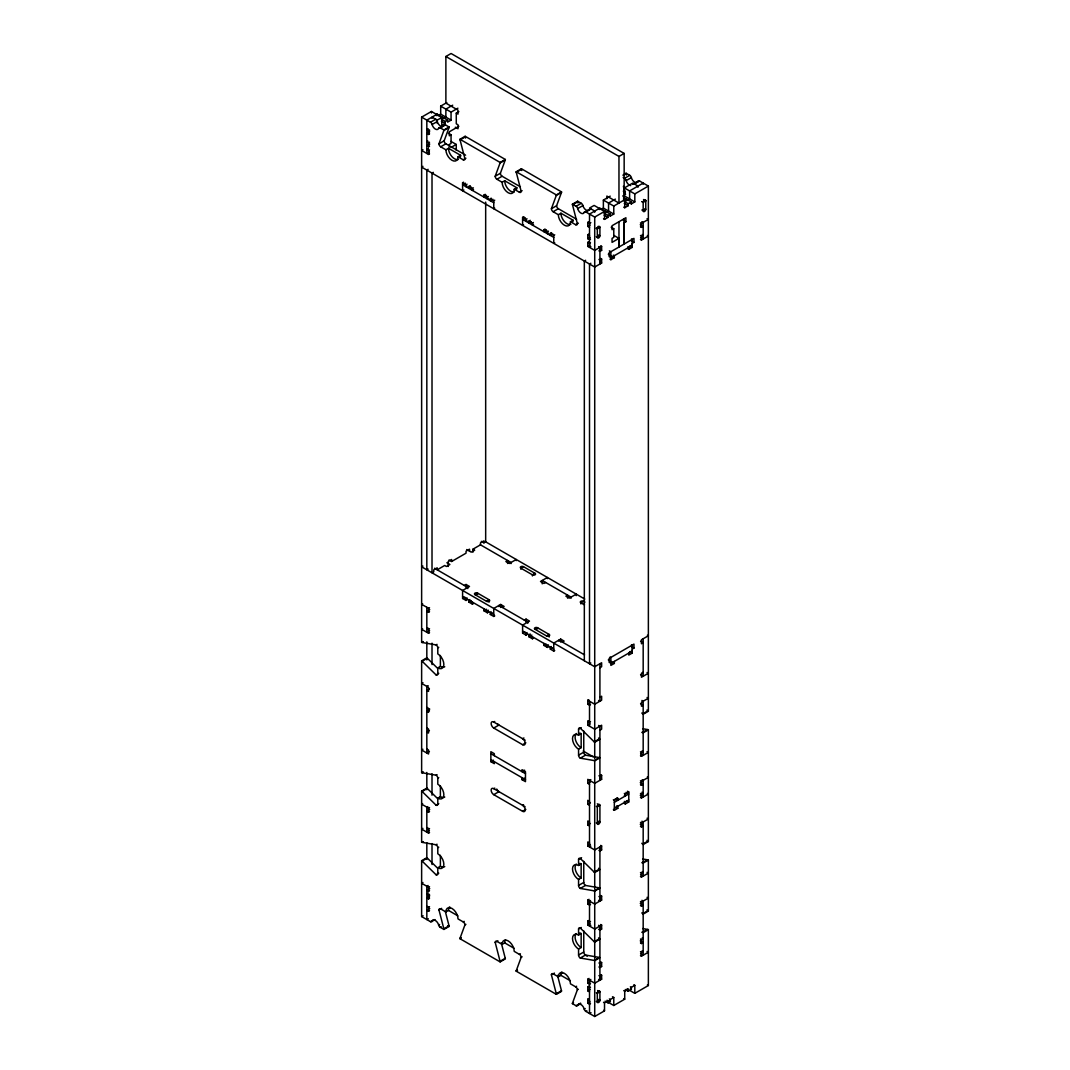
<?xml version="1.0" encoding="UTF-8"?>
<svg xmlns="http://www.w3.org/2000/svg" width="1070" height="1070" viewBox="0 0 1070 1070"><rect width="100%" height="100%" fill="white"/><g stroke="black" fill="none" stroke-linecap="round" stroke-linejoin="round"><path stroke-width="1.5" d="M609.913 259.127L610.876 259.689L610.876 255.69L608.282 254.192M613.779 236.457L613.779 235.373L618.968 238.369L618.968 247.023L618.968 221.717M624.158 200.063L624.158 153.425L618.968 156.421L618.968 203.059L606.851 196.064L606.851 198.726M627.796 248.802L628.772 249.363L632.223 247.371L632.223 243.371L633.962 242.368L633.962 238.369L609.151 252.694L609.151 256.693L610.876 255.69M445.896 149.8L448.49 148.302L460.608 155.297L458.013 156.795A8.573 4.949 60 0 1 451.955 160.286A8.573 4.949 60 0 1 445.896 149.8L440.693 146.804A2.448 1.418 60 0 1 438.967 143.795L443.849 130.527A2.448 1.418 60 0 0 443.916 130.005L449.106 127.009L445.454 124.896A2.448 1.418 60 0 0 443.823 125.284A4.895 2.822 60 0 1 440.559 126.073A4.895 2.822 60 0 1 437.296 121.512A2.448 1.418 60 0 0 435.664 119.238L430.474 122.248L421.633 117.138L421.633 642.294A2.448 1.418 60 0 0 422.128 642.508L436.052 644.916L437.028 644.354M438.967 143.795L444.157 140.799L449.039 127.531A2.448 1.418 60 0 0 449.106 127.009M502.111 182.261L504.706 180.763L516.823 187.758L514.229 189.256A8.573 4.949 60 0 1 508.17 192.747A8.573 4.949 60 0 1 502.111 182.261L496.921 179.265A2.448 1.418 60 0 1 495.196 176.256L500.064 162.988A2.448 1.418 60 0 0 500.145 162.466L505.334 159.47L465.169 136.278L459.98 139.274A2.448 1.418 60 0 0 460.06 139.889L464.928 158.788A2.448 1.418 60 0 1 463.203 159.791L458.013 156.795M495.196 176.256L500.385 173.26L505.254 159.992A2.448 1.418 60 0 0 505.334 159.47M558.339 214.722L560.934 213.211L573.052 220.206L570.457 221.717A8.573 4.949 60 0 1 564.398 225.208A8.573 4.949 60 0 1 558.339 214.722L553.15 211.713A2.448 1.418 60 0 1 551.411 208.717L556.293 195.449A2.448 1.418 60 0 0 556.36 194.927L561.549 191.918L521.398 168.739L516.208 171.735A2.448 1.418 60 0 0 516.275 172.35L521.157 191.249A2.448 1.418 60 0 1 519.418 192.252L514.229 189.256M551.411 208.717L556.601 205.721L561.482 192.453A2.448 1.418 60 0 0 561.549 191.918M501.295 942.937L505.254 958.292A2.448 1.418 60 0 1 505.334 958.894L500.145 961.903L459.98 938.711A2.448 1.418 60 0 1 460.06 938.189L464.928 924.921L465.905 924.36M557.523 975.385L561.482 990.74A2.448 1.418 60 0 1 561.549 991.355L556.36 994.351L516.208 971.172A2.448 1.418 60 0 1 516.275 970.65L521.157 957.369L522.133 956.807M608.589 1000.998L608.589 1002.496L613.779 1005.492L613.779 997.494L610.315 999.5L610.315 1001.493L607.987 1002.844L607.987 1000.838L604.523 1002.844L604.523 1010.842L594.719 1016.5L585.865 1011.391A2.448 1.418 60 0 1 584.233 1009.117A4.895 2.822 60 0 0 580.97 1004.569A4.895 2.822 60 0 0 577.706 1005.345A2.448 1.418 60 0 1 576.075 1005.746L572.423 1003.633A2.448 1.418 60 0 1 572.504 1003.098L577.372 989.83L578.348 989.268M455.312 127.223L458 128.774L458 124.789L456.275 123.786L456.275 113.126L458 114.129L458 110.13L445.882 103.135L445.882 56.496L451.085 53.5L624.158 153.425M421.633 117.138L431.437 111.467L441.803 117.486L441.803 125.484L445.254 123.478L445.254 121.485L441.362 119.238M429.418 151.94L426.823 153.438L426.823 120.134L437.229 114.129L447.594 120.134L447.594 122.127L451.058 120.134L440.693 114.129L440.693 106.131L446.845 102.573M452.704 105.194L445.869 109.14L445.869 117.138L443.515 118.489M438.098 115.627L440.693 114.129M432.012 118.302L432.012 117.138L437.229 120.121L442.432 117.125L442.432 118.369M451.058 120.134L451.058 112.136L457.893 108.19M430.474 122.248A2.448 1.418 60 0 1 432.106 124.521L437.296 121.512M428.12 128.708L426.823 129.457L428.548 130.46L429.525 129.898M456.275 113.126L458.869 111.628M445.254 121.485L447.594 120.134M432.106 124.521A4.895 2.822 60 0 0 435.37 129.069A4.895 2.822 60 0 0 438.633 128.28L443.823 125.284M428.441 131.396L429.418 131.958L426.823 133.456L428.548 134.459L429.525 133.897M438.633 128.28A2.448 1.418 60 0 1 440.265 127.892L445.454 124.896M443.849 130.527L449.039 127.531M427.96 141.133L426.823 141.788L428.548 142.778L429.525 142.216M458.843 126.3L449.32 131.797L449.32 135.796L451.058 134.793L451.058 143.447L449.32 144.45L449.32 147.112M429.739 144.102L426.823 145.787L428.548 146.777L429.525 146.215M422.931 149.693L421.633 150.442L428.548 154.441L429.525 153.879M428.441 148.516L426.823 149.452L428.548 150.442L429.525 149.88M440.693 146.804L445.896 143.795L465.584 155.163M460.06 139.889L465.249 136.893A2.448 1.418 60 0 1 465.169 136.278M451.058 147.446L456.248 144.45L456.248 150.228M422.931 166.345L421.633 167.107L594.719 267.032L601.634 263.033L601.634 259.034L600.658 258.472M428.12 169.341L426.823 170.103L426.823 569.815L428.12 569.066M433.323 172.35L432.012 173.099L432.012 572.811L433.751 571.821L433.751 569.815L437.202 567.822L437.202 569.815L444.705 565.482L446.444 566.485L449.895 564.492L446.872 562.74M463.203 159.791L465.905 158.226M463.898 190.005L462.588 190.754L462.588 182.756L463.564 182.194M465.37 183.157L462.588 184.749L493.752 202.738M500.064 162.988L505.254 159.992M462.588 182.756L466.052 184.749L467.028 184.187M467.028 186.193L466.052 186.755L466.052 184.749M471.215 187.103L468.941 188.414L468.941 186.421L470.238 185.672M468.941 186.421L472.405 188.414L473.381 187.852M473.542 189.764L472.405 190.42L472.405 188.414M496.921 179.265L502.111 176.256L520.394 186.822M516.275 172.35L521.464 169.354A2.448 1.418 60 0 1 521.398 168.739M486.368 195.676L483.934 197.081L483.934 195.074L485.245 194.325M483.934 195.074L487.398 197.081L488.375 196.519M488.375 198.512L487.398 199.073L487.398 197.081M492.882 199.247L490.287 200.745L490.287 198.739L491.264 198.177M490.287 198.739L493.752 200.745L494.728 200.184M519.418 192.252L522.133 190.687M494.728 208.182L493.752 208.744L493.752 200.745M556.293 195.449L561.482 192.453M523.564 224.834L522.601 225.395L522.601 217.397L523.899 216.648M525.37 217.798L522.601 219.39L553.752 237.379M522.601 217.397L526.052 219.39L527.029 218.828M527.029 220.835L526.052 221.396L526.052 219.39M531.215 221.744L528.941 223.055L528.941 221.062L530.238 220.313M528.941 221.062L532.405 223.055L533.382 222.493M553.15 211.713L558.339 208.717L576.623 219.27M533.542 224.406L532.405 225.061L532.405 223.055M570.457 221.717L575.647 224.713A2.448 1.418 60 0 0 577.372 223.71L572.504 204.811A2.448 1.418 60 0 1 572.423 204.196L577.626 201.2L581.278 203.313A2.448 1.418 60 0 1 582.909 205.587A4.895 2.822 60 0 0 587.938 210.589M623.168 174.905L626.084 173.22L629.735 175.333A2.448 1.418 60 0 1 631.367 177.607A4.895 2.822 60 0 0 636.155 182.622M572.504 204.811L577.693 201.815A2.448 1.418 60 0 1 577.626 201.2M623.235 175.52L626.151 173.835A2.448 1.418 60 0 1 626.084 173.22M572.423 204.196L576.075 206.309L581.278 203.313M623.168 177.54L624.546 178.329L629.735 175.333M576.075 206.309A2.448 1.418 60 0 1 577.706 208.583L582.909 205.587M624.546 178.329A2.448 1.418 60 0 1 626.177 180.603L631.367 177.607M546.208 230.411L543.948 231.722L543.948 229.729L544.911 229.154M543.948 229.729L547.399 231.722L548.375 231.16M601.059 209.399L603.373 208.075L603.373 200.077L610.208 196.131M641.813 713.021L642.682 713.877A2.448 1.418 60 0 0 643.177 714.252L648.366 711.256L648.366 186.086L634.804 193.911L634.804 201.909L624.398 195.93L624.398 187.932L632.811 183.077L638.014 186.073L637.987 187.25M548.375 233.153L547.399 233.715L547.399 231.722M584.233 212.355L589.436 209.345A2.448 1.418 60 0 1 591.068 208.958L585.865 211.954A2.448 1.418 60 0 0 584.233 212.355A4.895 2.822 60 0 1 580.97 213.131A4.895 2.822 60 0 1 577.706 208.583M639.526 180.977A2.448 1.418 60 0 0 637.894 181.365L632.704 184.374A2.448 1.418 60 0 1 634.336 183.973L639.526 180.977L648.366 186.086M552.882 233.889L550.288 235.387L550.288 233.38L551.585 232.631M623.302 191.196L625.402 191.476M615.397 199.127L608.562 203.073L608.562 211.071L606.208 212.422M550.288 233.38L553.752 235.387L554.728 234.825M575.647 224.713L578.348 223.148M585.865 211.954L594.719 217.063L605.125 211.058L605.125 212.422M603.373 200.077L613.779 206.055L626.151 198.913L626.151 200.157M589.516 227.388L587.791 226.385L587.791 222.399L588.767 221.838M626.137 200.919L629.615 198.913L629.615 190.915L643.177 183.09L643.177 184.254M554.728 242.823L553.752 243.385L553.752 235.387M590.814 222.64L589.516 223.389L587.791 222.399M587.791 226.385L590.065 225.075M604.095 213.144L607.987 215.404L610.315 214.053L610.315 216.046L609.338 215.485M624.278 201.494L628.17 203.741L631.353 201.909L631.353 203.902L630.377 203.34M603.547 218.828L604.523 219.39L607.987 217.397L607.987 215.404M610.315 216.046L613.779 214.053L613.779 206.055M623.743 207.179L624.719 207.74L628.17 205.734L628.17 203.741M631.353 203.902L634.804 201.909M590.493 239.158L589.516 239.72L587.791 238.717L587.791 234.718L589.088 233.969M587.791 238.717L590.065 237.406M598.933 250.808L599.909 251.37L601.634 250.38L601.634 246.381L594.719 250.38L587.791 246.381L587.791 242.382L588.767 241.82M618.968 238.369L612.053 242.368L612.053 238.369L613.779 237.366L613.779 228.712L612.053 229.702L612.053 225.716L625.896 217.718L625.896 221.717L624.158 222.707L624.158 244.027L624.158 218.721M590.493 242.823L589.516 243.385L587.791 242.382M587.791 246.381L590.065 245.07M590.814 246.622L589.516 247.371L589.516 214.067L599.334 208.409L599.334 209.533M640.475 222.827L641.452 223.389L648.366 219.39L647.069 218.641M640.475 226.827L641.452 227.388L643.177 226.385L640.261 224.7M585.638 260.277L584.327 261.04L584.327 660.752M590.827 263.274L589.516 264.036L589.516 663.748L590.814 662.999M601.634 259.034L599.909 260.037L598.933 259.475M640.475 235.494L641.452 236.055L643.177 235.052L642.201 234.49M610.114 257.268L610.863 257.696L632.209 245.378L632.209 239.386L631.46 238.944M640.475 239.493L641.452 240.054L648.366 236.055L647.39 235.494M610.876 259.689L614.34 257.696L614.34 255.69L613.364 255.128M422.931 566.07L421.633 566.819L594.719 666.744L601.634 662.745L601.634 666.744L599.909 667.747M449.039 559.985L451.634 561.496L466.052 553.163L466.052 551.157L469.516 549.164L469.516 551.157M472.98 552.16L472.98 549.164L480.483 544.831L480.483 542.838L483.934 540.832L483.934 542.838L485.673 541.835L485.673 202.083M422.61 603.734L421.633 604.296L428.548 608.295L429.525 607.733M464.327 585.477L466.052 584.474L469.516 586.467L462.588 590.466L462.588 598.464L466.052 600.457L467.028 599.895M429.739 609.606L426.823 611.291L428.548 612.281L429.525 611.719M462.588 598.464L464.861 597.154M467.028 597.903L466.052 598.464L466.052 600.457M477.594 594.251L477.594 593.128A1.832 1.057 0 0 0 475 593.128A1.832 1.057 0 0 0 475 594.626L477.594 593.128L489.137 599.788L489.137 602.049M523.457 566.659A1.832 1.057 0 0 0 520.863 566.659A1.832 1.057 0 0 0 520.863 568.157L532.405 574.817A1.832 1.057 0 0 0 535 574.817A1.832 1.057 0 0 0 535 573.319L523.457 566.659L520.863 568.157L520.863 569.28M469.917 599.561L468.941 600.123L468.941 602.129L472.405 604.122L473.381 603.56M422.61 628.719L421.633 629.28L428.548 633.266L429.525 632.704M468.941 602.129L471.215 600.818M427.799 627.715L426.823 628.277L428.548 629.28L429.525 628.719M429.592 630.671L426.823 632.276L426.823 607.292M486.542 601.3L489.137 599.788A1.832 1.057 0 0 1 489.137 601.3A1.832 1.057 0 0 1 486.542 601.3L475 594.626M535 573.319L532.405 574.817L532.405 575.941M421.633 642.294L422.931 641.545M422.128 642.508L423.105 641.946M483.934 608.79L483.934 610.783L486.542 609.285M488.375 610.221L487.398 610.783L487.398 612.789L488.375 612.227M502.405 607.452L504.13 606.463L500.666 604.456L493.752 608.456L493.752 616.454L494.728 615.892M491.264 611.893L490.287 612.455L490.287 614.447L493.752 616.454M490.287 614.447L492.882 612.949M545.673 582.468L543.948 583.471L540.484 581.478L547.399 577.479L547.399 578.602M437.764 668.482L427.318 658.224A2.448 1.418 60 0 0 426.823 657.849L421.633 660.859A2.448 1.418 60 0 1 422.128 661.22L436.052 674.889A2.448 1.418 60 0 0 437.79 673.899L437.79 667.894A8.573 4.949 60 0 0 443.849 664.403A8.573 4.949 60 0 0 437.79 653.904L437.79 647.912L438.753 647.35M422.128 661.22L427.318 658.224M437.79 667.894L440.385 666.396A8.573 4.949 60 0 0 444.745 666.784M524.327 620.118L526.052 619.115L529.516 621.108L522.601 625.107L522.601 633.106L526.052 635.098L527.029 634.537M422.931 682.66L421.633 683.409L428.548 687.395L428.548 691.394L426.823 690.404L429.418 688.893M436.052 674.889L438.753 673.338M428.12 685.656L426.823 686.405L426.823 753.026L429.418 751.528M522.601 633.106L524.862 631.795M527.029 632.544L526.052 633.106L526.052 635.098M537.595 628.892L537.595 627.769A1.832 1.057 0 0 0 535 627.769A1.832 1.057 0 0 0 535 629.28L537.595 627.769L549.137 634.443L549.137 637.065M580.863 603.921L580.863 602.798L583.458 601.3L584.902 602.129M530.238 634.015L528.941 634.764L528.941 636.77L532.405 638.763L533.382 638.202M528.941 636.77L531.857 635.085M546.543 635.941L549.137 634.443A1.832 1.057 0 0 1 549.137 635.941A1.832 1.057 0 0 1 546.543 635.941L535 629.28M543.948 643.431L543.948 645.424L546.208 644.113M548.375 644.862L547.399 645.424L547.399 647.43L548.375 646.868M562.405 642.094L564.131 641.104L560.68 639.098L553.752 643.097L553.752 651.095L554.728 650.533M551.264 646.534L550.288 647.096L550.288 649.089L553.752 651.095M550.288 649.089L552.561 647.778M429.418 730.543L426.823 732.041L428.548 733.03L428.548 729.031L426.823 728.041M422.931 749.268L421.633 750.016L428.548 754.016L428.548 750.016L426.823 749.027M525.838 742.821L522.601 744.693L493.752 728.041A3.678 2.113 60 0 1 491.157 723.547A3.678 2.113 60 0 1 493.752 722.036L494.728 721.474M493.752 728.041L498.941 725.045A3.678 2.113 60 0 1 497.523 723.735M632.223 649.089L633.962 648.086L633.962 644.087L609.151 658.411L609.151 662.41L610.876 661.407L608.282 659.909M421.633 660.859L421.633 772.567L422.61 772.005M421.633 772.567A2.448 1.418 60 0 0 422.128 772.781L423.426 772.032M614.34 661.407L614.34 663.413L610.876 665.406L610.863 657.421L610.114 656.98M631.46 644.662L632.209 645.09L632.223 653.088L628.772 655.081L628.772 653.088M422.128 772.781L436.052 775.188L437.028 774.626M437.764 798.755L427.318 788.496A2.448 1.418 60 0 0 426.823 788.122L421.633 791.131A2.448 1.418 60 0 1 422.128 791.492L436.052 805.162A2.448 1.418 60 0 0 437.79 804.172L437.79 798.166A8.573 4.949 60 0 0 443.849 794.676A8.573 4.949 60 0 0 437.79 784.176L437.79 778.184L438.753 777.622M422.128 791.492L427.318 788.496M590.493 704.662L589.516 705.224L587.791 704.22L587.791 700.221L588.767 699.66M523.899 737.952L522.601 738.701A3.678 2.113 60 0 1 525.196 743.195A3.678 2.113 60 0 1 522.601 744.693M587.791 704.22L590.065 702.91M599.909 697.225L601.634 696.222L601.634 700.221L594.719 704.22L587.791 700.221M643.177 672.241L641.452 673.244L641.452 677.243L648.366 673.244L647.069 672.495M494.327 755.688L494.327 753.681L490.862 751.688L490.862 761.679L493.457 760.181M422.61 803.583L421.633 804.145L428.548 808.144L429.525 807.582M437.79 798.166L440.385 796.668A8.573 4.949 60 0 0 444.745 797.056M427.799 806.593L426.823 807.154L426.823 832.126L429.418 830.628M436.052 805.162L438.753 803.61M429.739 809.455L426.823 811.14L428.548 812.143L429.525 811.582M599.909 730.208L601.634 729.205L601.634 725.206L594.719 729.205L587.791 725.206L587.791 721.207L588.767 720.645M590.493 721.648L589.516 722.21L587.791 721.207M580.288 758.162L585.477 755.166L599.414 757.587A2.448 1.418 60 0 1 599.909 757.787L594.719 760.783A2.448 1.418 60 0 0 594.224 760.583L580.288 758.162A2.448 1.418 60 0 1 578.562 755.166L578.562 749.174A8.573 4.949 60 0 1 572.504 738.674A8.573 4.949 60 0 1 578.562 735.184L578.562 729.192L581.264 727.627M587.791 725.206L590.065 723.895M578.562 735.184L581.157 733.686L581.157 747.676L578.562 749.174M422.931 828.381L421.633 829.13L428.548 833.129L429.525 832.567M524.621 770.173L522.013 771.671L522.013 769.678L525.477 771.671L525.477 781.662L522.013 779.669L522.013 777.663M525.838 809.442L522.601 811.314L493.752 794.662A3.678 2.113 60 0 1 491.157 790.155A3.678 2.113 60 0 1 493.752 788.657L494.728 788.095M427.799 827.578L426.823 828.14L428.548 829.13L429.525 828.568M493.752 794.662L498.941 791.666A3.678 2.113 60 0 1 496.774 789.045M522.013 779.669L524.621 778.171M594.224 741.858L599.414 738.862A2.448 1.418 60 0 0 599.909 739.236L594.719 742.232A2.448 1.418 60 0 1 594.224 741.858L580.288 728.188A2.448 1.418 60 0 0 578.562 729.192M642.682 713.877L647.872 710.881A2.448 1.418 60 0 0 648.366 711.256M421.633 791.131L421.633 842.157L422.61 841.595M421.633 842.157A2.448 1.418 60 0 0 422.128 842.357L423.426 841.608M578.562 755.166L583.752 752.17L583.752 731.064M422.128 842.357L436.052 844.778L437.028 844.217M437.764 868.332L427.318 858.086A2.448 1.418 60 0 0 426.823 857.712L421.633 860.708A2.448 1.418 60 0 1 422.128 861.082L436.052 874.752A2.448 1.418 60 0 0 437.79 873.749L437.79 867.757A8.573 4.949 60 0 0 443.849 864.266A8.573 4.949 60 0 0 437.79 853.766L437.79 847.774L438.753 847.213M594.224 760.583L599.414 757.587M641.813 732.455L647.872 729.606A2.448 1.418 60 0 1 648.366 729.807L648.366 841.528L643.177 844.524A2.448 1.418 60 0 1 642.682 844.15L641.813 843.294M648.366 729.807L643.177 732.803A2.448 1.418 60 0 0 642.682 732.602M422.128 861.082L427.318 858.086M523.564 804.76L522.601 805.322A3.678 2.113 60 0 1 525.196 809.816A3.678 2.113 60 0 1 522.601 811.314M437.79 867.757L440.385 866.259A8.573 4.949 60 0 0 444.745 866.633M590.814 779.589L589.516 780.338L589.516 846.958L590.814 846.209M600.658 774.774L601.634 775.335L601.634 779.334L594.719 783.334L587.791 779.334L587.791 783.334L590.386 781.836M601.634 775.335L599.909 776.339L598.933 775.777M640.475 751.795L641.452 752.357L643.177 751.354L642.201 750.792M436.052 874.752L438.753 873.187M422.931 882.509L421.633 883.258L428.548 887.257L429.525 886.696M640.475 755.794L641.452 756.356L648.366 752.357L647.069 751.608M428.12 885.505L426.823 886.254L426.823 919.571L428.267 918.729M429.739 888.568L426.823 890.253L428.548 891.256L429.525 890.695M428.441 892.982L426.823 893.918L428.548 894.921L429.525 894.359M589.516 801.323L587.791 800.32L587.791 804.319L590.386 802.821M429.632 895.483A1.832 1.057 -60 0 0 429.418 896.419L426.823 897.917L428.548 898.92L429.525 898.359M640.475 780.766L641.452 781.327L648.366 777.342L647.39 776.78M426.823 906.25L428.548 907.24L429.525 906.678M613.364 799.745L614.34 800.306L617.805 798.314L617.805 800.306L615.21 798.808M624.332 793.418L625.308 793.98L628.772 791.987L628.772 801.978L625.308 803.971L624.332 803.409M640.475 784.765L641.452 785.326L643.177 784.337L640.261 782.638M429.739 908.55L426.823 910.249L428.548 911.239L429.525 910.677M614.327 802.313L628.759 793.993L625.99 792.389M421.633 860.708L421.633 916.575L423.078 915.733M614.327 808.318L628.759 799.986M445.374 911.653L449.039 925.831A2.448 1.418 60 0 1 449.106 926.446L443.916 929.442A2.448 1.418 60 0 0 443.849 928.827L438.967 909.928L441.669 908.363M589.516 821.974L587.791 820.971L587.791 824.97L590.386 823.472M640.475 793.432L641.452 793.993L643.177 792.99L641.88 792.241M613.364 809.749L614.34 810.311L617.805 808.305L617.805 806.312L616.828 805.75M640.475 797.431L641.452 797.993L648.366 793.993L647.39 793.432M438.967 909.928A2.448 1.418 60 0 1 440.693 908.925L445.896 911.921L448.49 910.423A8.573 4.949 60 0 1 449.748 906.878M421.633 916.575L430.474 921.671L434.045 919.611M430.474 921.671A2.448 1.418 60 0 0 432.106 921.283L435.022 919.598M432.106 921.283A4.895 2.822 60 0 1 435.37 920.508A4.895 2.822 60 0 1 438.633 925.055L439.609 924.493M438.633 925.055A2.448 1.418 60 0 0 440.265 927.329L441.241 926.767M443.849 928.827L449.039 925.831M589.516 842.959L587.791 841.956L587.791 845.955L590.386 844.457M445.896 911.921A8.573 4.949 60 0 1 451.955 908.43A8.573 4.949 60 0 1 458.013 918.916L463.203 921.912L464.179 921.35M580.288 888.434L585.477 885.438L599.414 887.859A2.448 1.418 60 0 1 599.909 888.06L594.719 891.056A2.448 1.418 60 0 0 594.224 890.855L580.288 888.434A2.448 1.418 60 0 1 578.562 885.438L578.562 879.446A8.573 4.949 60 0 1 572.504 868.947A8.573 4.949 60 0 1 578.562 865.456L578.562 859.464L581.585 857.712M598.933 850.382L599.909 850.944L601.634 849.954L601.634 845.955L594.719 849.954L587.791 845.955M640.475 822.402L641.452 822.964L648.366 818.978L647.069 818.229M640.475 826.401L641.452 826.963L643.177 825.973L640.261 824.288M578.562 865.456L581.157 863.958L581.157 877.948L578.562 879.446M460.06 938.189L461.023 937.628M459.98 938.711L460.956 938.149M594.224 872.13L599.414 869.134A2.448 1.418 60 0 0 599.909 869.509L594.719 872.505A2.448 1.418 60 0 1 594.224 872.13L580.288 858.461A2.448 1.418 60 0 0 578.562 859.464M642.682 844.15L647.872 841.154A2.448 1.418 60 0 0 648.366 841.528M578.562 885.438L583.752 882.442L583.752 861.337M500.145 961.903A2.448 1.418 60 0 0 500.064 961.288L495.196 942.389L497.898 940.824M594.224 890.855L599.414 887.859M641.813 862.728L647.872 859.879A2.448 1.418 60 0 1 648.366 860.079L648.366 911.105L643.177 914.101A2.448 1.418 60 0 1 642.682 913.74L641.813 912.884M495.196 942.389A2.448 1.418 60 0 1 496.921 941.386L502.111 944.382L504.706 942.884A8.573 4.949 60 0 1 505.481 939.915M648.366 860.079L643.177 863.075A2.448 1.418 60 0 0 642.682 862.875M590.493 904.511L589.516 905.073L587.791 904.083L587.791 900.084L589.088 899.335M590.493 900.525L589.516 901.087L589.516 926.058L590.814 925.309M587.791 904.083L590.065 902.772M587.791 900.084L594.719 904.083L601.634 900.084L601.634 896.085L599.909 897.088L598.933 896.526M640.475 872.545L641.452 873.107L643.177 872.103L642.201 871.542M640.475 876.531L641.452 877.092L648.366 873.107L647.069 872.358M500.064 961.288L505.254 958.292M502.111 944.382A8.573 4.949 60 0 1 508.17 940.891A8.573 4.949 60 0 1 514.229 951.377L519.418 954.373L520.394 953.811M598.611 929.308L599.909 930.057L601.634 929.068L601.634 925.068L594.719 929.068L587.791 925.068L587.791 921.069L588.767 920.508M590.493 921.511L589.516 922.072L587.791 921.069M580.288 958.024L585.477 955.028L599.414 957.436A2.448 1.418 60 0 1 599.909 957.637L594.719 960.646A2.448 1.418 60 0 0 594.224 960.432L580.288 958.024A2.448 1.418 60 0 1 578.562 955.028L578.562 949.036A8.573 4.949 60 0 1 572.504 938.537A8.573 4.949 60 0 1 578.562 935.046L578.562 929.041L581.264 927.489M587.791 925.068L590.065 923.758M516.275 970.65L517.251 970.089M578.562 935.046L581.157 933.548L581.157 947.538L578.562 949.036M516.208 971.172L517.505 970.423M640.475 901.515L641.452 902.077L648.366 898.078L647.069 897.329M640.475 905.514L641.452 906.076L643.177 905.073L640.261 903.388M594.224 941.72L599.414 938.724A2.448 1.418 60 0 0 599.909 939.085L594.719 942.082A2.448 1.418 60 0 1 594.224 941.72L580.288 928.051A2.448 1.418 60 0 0 578.562 929.041M642.682 913.74L647.872 910.744A2.448 1.418 60 0 0 648.366 911.105M578.562 955.028L583.752 952.032L583.752 930.913M556.36 994.351A2.448 1.418 60 0 0 556.293 993.749L551.411 974.85L554.447 973.098M551.411 974.85A2.448 1.418 60 0 1 553.15 973.847L558.339 976.843L560.934 975.345A8.573 4.949 60 0 1 561.937 972.068M594.224 960.432L599.414 957.436M641.813 932.304L647.872 929.455A2.448 1.418 60 0 1 648.366 929.656L648.366 985.524L634.804 993.348L629.615 990.352M648.366 929.656L643.177 932.665A2.448 1.418 60 0 0 642.682 932.465M598.933 966.972L599.909 967.534L601.634 966.531L601.634 962.532L599.909 963.535L598.933 962.973M640.475 938.992L641.452 939.554L643.177 938.55L642.201 937.989M640.475 942.991L641.452 943.553L643.177 942.55L640.261 940.864M556.293 993.749L561.482 990.74M590.493 983.624L589.516 984.186L587.791 983.196L587.791 979.197L589.088 978.448M558.339 976.843A8.573 4.949 60 0 1 564.398 973.352A8.573 4.949 60 0 1 570.457 983.838L575.647 986.834L576.623 986.272M590.814 979.438L589.516 980.187L589.516 1013.504L590.974 1012.661M587.791 983.196L590.065 981.872M587.791 979.197L594.719 983.196L601.634 979.197L601.634 975.198L599.909 976.201L598.933 975.639M640.475 951.645L641.452 952.206L643.177 951.217L642.201 950.655M589.516 991.85L587.791 990.847L587.791 986.861L589.088 986.099M640.475 955.644L641.452 956.205L648.366 952.206L647.069 951.457M590.493 987.289L589.516 987.851L587.791 986.861M587.791 990.847L590.065 989.536M572.504 1003.098L573.48 1002.536M572.423 1003.633L573.4 1003.072M576.075 1005.746L577.051 1005.185M577.372 1004.997L580.622 1003.125M590.493 1003.62L589.516 1004.182L587.791 1003.178L587.791 999.179L588.767 998.618M577.706 1005.345L580.635 1003.66M587.791 1003.178L590.065 1001.868M584.233 1009.117L585.21 1008.555M597.314 1001.68L599.909 1000.182L598.611 999.433M585.865 1011.391L586.841 1010.829M623.743 990.619L624.719 991.181L628.17 989.188L628.17 991.181L625.255 989.496M630.377 986.794L631.353 987.356L634.804 985.35L634.804 993.348M628.17 991.181L631.353 989.349L631.353 987.356M613.779 1005.492L624.719 999.179L624.719 991.181M642.655 728.697L647.872 729.606M642.655 858.969L647.872 859.879M642.655 928.559L647.872 929.455M445.882 56.496L618.968 156.421M624.398 187.932L634.804 193.911M643.819 199.542L645.772 200.665L645.772 209.238A1.832 1.057 -60 0 1 644.474 211.486A1.832 1.057 -60 0 1 643.177 210.736L641.88 209.987M643.498 199.595L645.772 200.906L643.177 202.404L641.88 201.655M642.201 201.601L643.177 202.163L643.177 210.736L645.772 209.238L644.795 208.677M622.7 195.917L624.104 196.733M623.529 197.428L631.353 201.909M623.422 198.993L624.719 199.742L624.719 207.74M624.278 203.487L628.17 205.734M641.88 221.65L643.177 222.399L643.177 239.051L640.622 237.567M440.693 106.131L451.058 112.136M603.373 208.075L613.779 214.053M623.302 220.219L625.896 221.717M599.909 208.075L610.315 214.053M441.362 121.231L445.254 123.478M604.095 215.15L607.987 217.397M440.265 127.892L443.916 130.005M459.98 139.274L500.145 162.466M516.208 171.735L556.36 194.927M448.464 133.295L451.058 134.793M611.184 227.214L613.779 228.712M631.367 240.87L633.962 242.368M631.46 244.936L632.209 245.378M451.058 141.454L456.248 144.45M598.17 226.385L599.909 227.388L597.314 228.886L596.338 228.325M629.628 245.873L632.223 247.371M428.441 131.155L429.418 133.068M596.338 228.084L597.314 228.646L597.314 237.219A1.832 1.057 -60 0 0 598.611 237.968A1.832 1.057 -60 0 0 599.909 235.721L599.909 227.148A1.404 0.816 -60 0 0 599.601 226.506L599.414 226.439A2.14 1.23 -60 0 0 597.796 227.375L597.608 227.669A1.404 0.816 -60 0 0 597.301 228.646M627.796 246.809L628.772 247.371L628.772 249.363M598.611 234.972L599.909 235.721L597.314 237.219L596.338 236.657M587.791 234.718L589.516 235.721M600.658 245.819L601.634 246.381M609.352 250.835L610.863 251.704L610.863 257.696M598.611 246.622L599.909 247.371L599.909 264.036M599.695 249.256L601.634 250.38M611.746 256.198L614.34 257.696M485.82 195.168L486.542 195.583M545.098 229.395L546.543 230.224M599.695 261.909L601.634 263.033M485.526 541.754L584.742 599.039M647.39 635.206L648.366 635.767L641.452 639.766L641.452 643.765L643.177 642.762L640.582 641.264M481.339 541.34L483.934 542.838M480.336 544.75L511.059 562.486L511.059 563.609M580.609 602.651L584.474 604.871M472.98 549.164L474.705 550.167L471.255 552.16L466.707 549.539M631.367 646.588L633.962 648.086M631.46 650.654L632.209 651.095L610.863 663.413L610.114 662.985M629.628 651.59L632.223 653.088M640.582 674.742L643.177 676.24L643.177 638.763M611.746 661.915L614.34 663.413M434.5 568.25L467.791 587.47L467.791 588.594M584.541 654.88L558.941 640.101L558.941 641.224M647.069 697.48L648.366 698.228L641.452 702.228L641.452 706.213L643.177 705.224L640.582 703.726M462.588 596.458L493.752 614.447M522.601 631.099L553.752 649.089M641.88 700.476L643.177 701.224L643.177 755.353L640.582 753.855M483.934 610.783L487.398 612.789M543.948 645.424L547.399 647.43M598.611 700.476L599.909 701.224L599.909 663.748M598.611 725.46L599.909 726.209L599.909 780.338M642.201 779.776L643.177 780.338L643.177 796.989L640.261 795.304M583.177 751.02L593.275 756.851M627.461 791.238L628.772 791.987M599.695 778.211L601.634 779.334M624.332 795.425L625.308 795.986L625.308 793.98M493.752 722.036L525.089 740.132M626.498 800.668L628.772 801.978M624.332 801.417L625.308 801.978L625.308 803.971M616.828 797.752L617.805 798.314M587.791 783.334L589.516 784.337M641.88 821.225L643.177 821.974L643.177 876.103L640.582 874.605M615.852 807.181L617.805 808.305M597.314 803.811L599.909 805.322L599.909 821.974A1.832 1.057 -60 0 1 598.611 824.221A1.832 1.057 -60 0 1 597.314 823.472L596.338 822.91M426.823 707.39L428.548 708.38L428.548 712.379L426.823 711.389L429.418 709.878A1.832 1.057 -60 0 1 429.632 708.942M428.441 709.316L429.418 710.921M596.338 806.258L597.314 806.82L599.909 805.322A1.832 1.057 -60 0 0 598.611 804.56A1.832 1.057 -60 0 0 597.314 806.82L597.314 823.472L599.909 821.974L598.611 821.225M587.791 804.319L589.516 805.322M490.862 753.681L525.477 773.677M490.862 759.687L525.477 779.669M490.862 761.679L494.327 763.686L494.327 761.679M587.791 824.97L589.516 825.973M600.658 845.394L601.634 845.955M599.695 848.831L601.634 849.954M493.752 788.657L525.089 806.753M641.88 900.338L643.177 901.087L643.177 955.216L640.582 953.718M600.658 895.523L601.634 896.085M599.695 898.96L601.634 900.084M598.611 900.338L599.909 901.087L599.909 846.958M600.658 924.507L601.634 925.068M598.611 925.309L599.909 926.058L599.909 980.187L598.611 979.438M599.695 927.944L601.634 929.068M647.39 984.962L648.366 985.524M600.658 961.97L601.634 962.532M584.742 954.788L587.256 956.232M633.841 984.788L634.804 985.35M599.695 965.407L601.634 966.531M630.377 988.787L631.353 989.349M627.207 988.626L628.17 989.188M600.658 974.636L601.634 975.198M599.695 978.074L601.634 979.197M623.743 998.618L624.719 999.179M612.481 996.745L613.779 997.494M597.635 990.539L599.909 991.85L599.909 1000.423A1.404 0.816 -60 0 1 599.601 1001.4L599.414 1001.694A2.14 1.23 -60 0 1 597.903 1002.63L597.608 1002.563A1.404 0.816 -60 0 1 597.301 1001.921L597.314 993.348A1.832 1.057 -60 0 1 598.611 991.101A1.832 1.057 -60 0 1 599.909 991.85L597.314 993.348L596.338 992.786M609.338 998.939L610.315 999.5M428.441 895.857L429.418 897.422M448.704 907.547L450.109 908.363M561.148 972.47L562.553 973.285M609.338 1000.931L610.315 1001.493M607.011 1000.276L607.987 1000.838M448.49 910.423L457.906 915.866M504.706 942.884L514.135 948.328M560.934 975.345L570.363 980.789M605.058 1001.159L607.987 1002.844M603.547 1002.282L604.523 1002.844M598.933 999.861L599.909 1000.423M596.338 1001.359L597.314 1001.921M587.791 999.179L589.516 1000.182M603.547 1010.281L604.523 1010.842M447.741 925.644L449.106 926.446M440.265 927.329L443.916 929.442M647.002 710.025L647.872 710.881M598.545 738.006L599.414 738.862M647.002 840.298L647.872 841.154M647.002 909.888L647.872 910.744M598.545 868.278L599.414 869.134M598.545 937.868L599.414 938.724M626.151 173.835L626.458 175.012M623.395 186.287L625.535 194.553M577.693 201.815L578.001 202.992M521.464 169.354L521.772 170.531M465.249 136.893L465.557 138.07M641.452 223.389L641.452 227.388M641.452 236.055L641.452 240.054M641.452 752.357L641.452 756.356M641.452 781.327L641.452 785.326M641.452 793.993L641.452 797.993M641.452 822.964L641.452 826.963M641.452 873.107L641.452 877.092M641.452 902.077L641.452 906.076M641.452 939.554L641.452 943.553M641.452 952.206L641.452 956.205M614.34 800.306L614.34 810.311M604.523 219.39L604.523 211.405L594.117 205.427L589.543 208.061L594.733 211.058L594.719 212.234M594.719 217.063L594.719 758.51M594.719 760.783L594.719 889.143M594.719 891.056L594.719 958.452M594.719 960.646L594.719 1016.5M589.516 701.224L589.516 726.209M576.248 595.629L576.248 594.131L569.334 598.13L565.869 596.137L567.595 595.134L567.595 598.13M571.059 598.25L571.059 597.127L542.209 580.475L542.209 583.845M560.68 639.098L560.68 642.094M546.543 230.598L546.543 231.347M532.405 636.77L532.405 638.763M527.791 623.235L527.791 622.111L498.941 605.459L498.941 606.583M526.052 619.115L526.052 622.111M516.248 560.613L516.248 559.49L509.32 563.489L505.869 561.496L507.595 560.493L507.595 563.489M500.666 604.456L500.666 607.452M472.405 602.129L472.405 604.122M466.052 584.474L466.052 587.47M451.634 561.496L451.634 559.49L448.169 561.496L448.169 566.485M440.385 655.522L440.385 666.396M440.385 785.795L440.385 796.668M440.385 855.371L440.385 866.259M437.229 114.129L437.229 115.373M437.229 120.121L437.229 123.398M436.627 114.477L436.627 115.6M432.012 643.164L432.012 664.577M432.012 773.797L432.012 795.211M432.012 843.588L432.012 864.52M431.437 111.467L431.437 112.979M428.548 130.46L428.548 134.459M428.548 142.778L428.548 146.777M428.548 150.442L428.548 154.441M428.548 608.295L428.548 612.281M428.548 629.28L428.548 633.266M428.548 808.144L428.548 812.143M428.548 829.13L428.548 833.129M428.548 887.257L428.548 891.256M428.548 894.921L428.548 898.92M428.548 907.24L428.548 911.239M426.823 641.813L426.823 659.936M426.823 772.446L426.823 789.754M426.823 842.692L426.823 859.424M637.894 181.365A4.895 2.822 60 0 1 637.051 182.408M630.712 185.605A4.895 2.822 60 0 1 626.177 180.603M624.104 190.727A8.573 4.949 60 0 1 623.957 192.172M502.111 176.256A2.448 1.418 60 0 1 500.385 173.26M445.896 143.795A2.448 1.418 60 0 1 444.157 140.799M589.436 209.345A4.895 2.822 60 0 1 588.781 210.268M558.339 208.717A2.448 1.418 60 0 1 556.601 205.721M570.872 224.325A8.573 4.949 60 0 1 564.425 221.57A8.573 4.949 60 0 1 560.934 213.211M573.052 220.206A8.573 4.949 60 0 1 572.905 221.65M514.295 191.985A8.573 4.949 60 0 1 507.996 188.882A8.573 4.949 60 0 1 504.706 180.763M516.823 187.758A8.573 4.949 60 0 1 516.676 189.189M458.415 159.403A8.573 4.949 60 0 1 451.968 156.648A8.573 4.949 60 0 1 448.49 148.302M460.608 155.297A8.573 4.949 60 0 1 460.461 156.728M580.863 602.798A1.832 1.057 0 0 1 580.863 601.3A1.832 1.057 0 0 1 583.458 601.3M429.418 131.717A1.404 0.816 -60 0 1 429.645 130.888M645.772 200.665A1.404 0.816 -60 0 0 645.477 200.023L645.183 199.943A2.14 1.23 -60 0 0 643.659 200.892L643.471 201.187A1.404 0.816 -60 0 0 643.177 202.163M436.052 644.916A2.448 1.418 60 0 1 437.79 647.912M585.477 755.166A2.448 1.418 60 0 1 583.752 752.17M581.157 747.676A8.573 4.949 60 0 1 575.673 740.48A8.573 4.949 60 0 1 576.503 733.512M579.833 733.097A8.573 4.949 60 0 1 581.157 733.686M519.418 954.373A2.448 1.418 60 0 1 521.157 957.369M575.647 986.834A2.448 1.418 60 0 1 577.372 989.83M463.203 921.912A2.448 1.418 60 0 1 464.928 924.921M436.052 775.188A2.448 1.418 60 0 1 437.79 778.184M436.052 844.778A2.448 1.418 60 0 1 437.79 847.774M585.477 955.028A2.448 1.418 60 0 1 583.752 952.032M585.477 885.438A2.448 1.418 60 0 1 583.752 882.442M581.157 947.538A8.573 4.949 60 0 1 575.767 940.624A8.573 4.949 60 0 1 576.222 933.628M579.833 932.946A8.573 4.949 60 0 1 581.157 933.548M581.157 877.948A8.573 4.949 60 0 1 575.767 871.034A8.573 4.949 60 0 1 576.222 864.038M579.833 863.37A8.573 4.949 60 0 1 581.157 863.958"/></g></svg>
